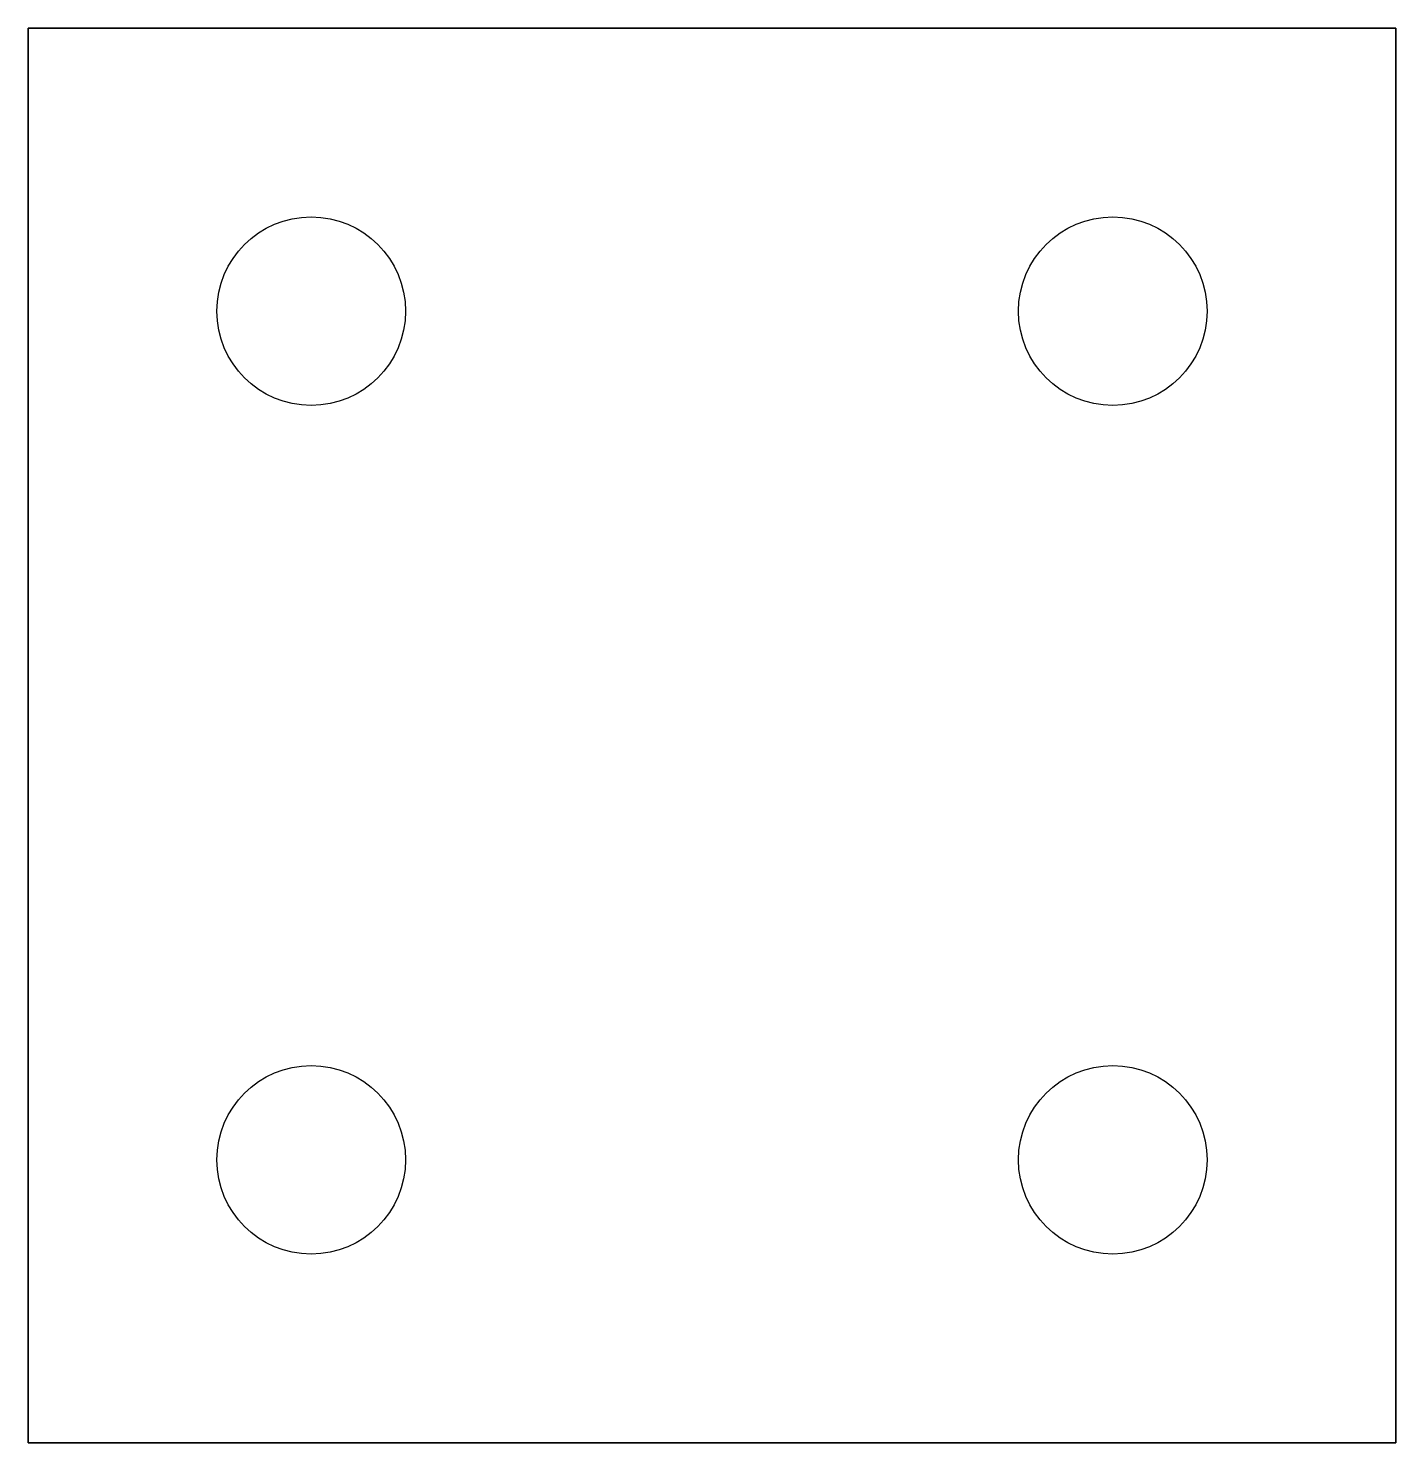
# Model space of a CAD drawing. Header units: millimetres. Extents: x 76 to 105, y 65.4 to 95.4.
import ezdxf

# ---------------------------------------------------------------- set-up
doc = ezdxf.new("R2010")
doc.units = ezdxf.units.MM
doc.layers.get('0').update_dxf_attribs({"linetype": 'CONTINUOUS'})

msp = doc.modelspace()

# ---------------------------------------------------------------- linework, layer by layer
for points in [[(75.999, 95.366), (75.999, 65.366), (104.999, 65.366), (104.999, 95.366)], [(75.999, 95.366), (104.999, 95.366), (104.999, 65.366), (75.999, 65.366)]]:
    msp.add_lwpolyline(points, close=True)
for centre in [(81.999, 89.366), (98.999, 89.366), (81.999, 71.366), (98.999, 71.366)]:
    msp.add_circle(centre, 2)

doc.saveas('drawing.dxf')
